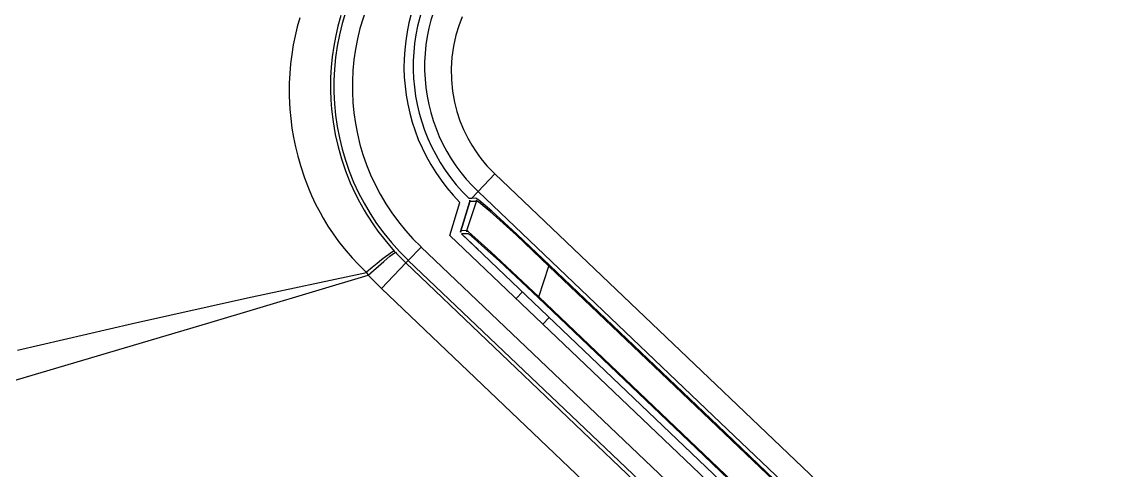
# Model space of a CAD drawing. Header units: millimetres. Extents: x 1145859089 to 1147511753, y -1047484727 to -1047247487.
# Drawn here: x 1146330751.8 to 1146330930.7, y -1047436643.7 to -1047436570.8 of the extents above; entities that cross this region are included whole.
import ezdxf
from ezdxf.xclip import XClip

# ---------------------------------------------------------------- set-up
doc = ezdxf.new("R2010")
doc.units = ezdxf.units.MM
doc.header["$LTSCALE"] = 100
doc.header["$MEASUREMENT"] = 0
doc.header["$XCLIPFRAME"] = 2
doc.linetypes.add('CENTERX2', pattern=[4, 2.5, -0.5, 0.5, -0.5])
doc.layers.get('0').update_dxf_attribs({"linetype": 'CONTINUOUS'})
for name, color, linetype in [('L-지중매입', 3, 'CENTERX2'), ('XREF', 135, 'CONTINUOUS'), ('단지배치도$0$W240910', 135, 'CONTINUOUS')]:
    doc.layers.add(name, color=color, linetype=linetype)

# ---------------------------------------------------------------- blocks, each defined once
blk = doc.blocks.new('단지배치도$0$zw$9902')
at = {"layer": '단지배치도$0$W240910', "linetype": 'ByBlock', "ltscale": 20}
for p, q in [((62123.33, -65200.81), (62122.92, -65202.27)), ((62130.01, -65200.46), (62129.52, -65202.2)), ((62149.74, -65200.64), (62149.18, -65202.12)), ((62122.92, -65202.27), (62122.56, -65203.75)), ((62129.52, -65202.2), (62129.12, -65203.96)), ((62149.18, -65202.12), (62148.73, -65203.64)), ((62122.56, -65203.75), (62122.26, -65205.24)), ((62129.12, -65203.96), (62128.84, -65205.45)), ((62148.73, -65203.64), (62148.33, -65205.43)), ((62122.26, -65205.24), (62122.01, -65206.77)), ((62128.84, -65205.45), (62128.6, -65207.15)), ((62148.33, -65205.43), (62148.07, -65207.25)), ((62121.82, -65208.32), (62121.68, -65209.88)), ((62122.01, -65206.77), (62121.82, -65208.32)), ((62128.6, -65207.15), (62128.43, -65208.85)), ((62148.07, -65207.25), (62147.96, -65209.09)), ((62121.68, -65209.88), (62121.61, -65211.44)), ((62128.43, -65208.85), (62128.33, -65210.56)), ((62147.96, -65209.09), (62147.99, -65210.92)), ((62121.61, -65211.44), (62121.6, -65213.55)), ((62128.33, -65210.56), (62128.31, -65212.62)), ((62147.99, -65210.92), (62148.17, -65212.75)), ((62121.6, -65213.55), (62121.7, -65215.67)), ((62128.31, -65212.62), (62128.37, -65214.17)), ((62148.17, -65212.75), (62148.49, -65214.55)), ((62128.37, -65214.17), (62128.49, -65215.71)), ((62148.49, -65214.55), (62148.88, -65216.07)), ((62121.7, -65215.67), (62121.84, -65217.23)), ((62121.84, -65217.23), (62122.04, -65218.76)), ((62128.49, -65215.71), (62128.73, -65217.75)), ((62148.88, -65216.07), (62149.37, -65217.56)), ((62122.04, -65218.76), (62122.29, -65220.3)), ((62128.73, -65217.75), (62129.09, -65219.79)), ((62149.37, -65217.56), (62149.96, -65219.01)), ((62149.96, -65219.01), (62150.65, -65220.42)), ((62122.29, -65220.3), (62122.6, -65221.81)), ((62129.09, -65219.79), (62129.54, -65221.8)), ((62150.65, -65220.42), (62151.3, -65221.55)), ((62122.6, -65221.81), (62122.98, -65223.34)), ((62129.54, -65221.8), (62130.1, -65223.78)), ((62151.3, -65221.55), (62152, -65222.65)), ((62152, -65222.65), (62152.77, -65223.7)), ((62122.98, -65223.34), (62123.41, -65224.86)), ((62130.1, -65223.78), (62130.76, -65225.73)), ((62152.77, -65223.7), (62153.77, -65224.9)), ((62123.41, -65224.86), (62124.07, -65226.85)), ((62130.76, -65225.73), (62131.53, -65227.66)), ((62152.33, -65229.1), (62155.06, -65226.23)), ((62153.77, -65224.9), (62155.06, -65226.23)), ((62155.06, -65226.23), (62194.51, -65263.84)), ((62124.07, -65226.85), (62124.83, -65228.8)), ((62131.53, -65227.66), (62131.95, -65228.59)), ((62124.83, -65228.8), (62125.24, -65229.76)), ((62125.24, -65229.76), (62125.9, -65231.15)), ((62131.95, -65228.59), (62132.82, -65230.37)), ((62151.28, -65230.2), (62152.33, -65229.1)), ((62152.33, -65229.1), (62191.77, -65266.71)), ((62125.9, -65231.15), (62126.61, -65232.52)), ((62132.82, -65230.37), (62133.78, -65232.1)), ((62147.72, -65236.22), (62149.37, -65230.86)), ((62150.98, -65230.72), (62149.52, -65235.47)), ((62149.52, -65235.47), (62150.98, -65230.72)), ((62150.51, -65235.45), (62152.08, -65230.69)), ((62151.28, -65230.2), (62150.85, -65230.21)), ((62151.41, -65230.71), (62150.98, -65230.72)), ((62151.95, -65230.19), (62151.28, -65230.2)), ((62152.08, -65230.69), (62151.41, -65230.71)), ((62151.99, -65230.19), (62151.95, -65230.19)), ((62152.11, -65230.26), (62151.99, -65230.19)), ((62152.11, -65230.69), (62152.08, -65230.69)), ((62152.42, -65230.49), (62152.11, -65230.26)), ((62152.21, -65230.73), (62152.11, -65230.69)), ((62152.34, -65230.79), (62152.21, -65230.73)), ((62152.71, -65231.05), (62152.34, -65230.79)), ((62153.46, -65231.36), (62152.42, -65230.49)), ((62153.17, -65231.4), (62152.71, -65231.05)), ((62154.33, -65232.38), (62153.17, -65231.4)), ((62154.54, -65232.31), (62153.46, -65231.36)), ((62126.61, -65232.52), (62127.11, -65233.42)), ((62127.11, -65233.42), (62127.9, -65234.73)), ((62133.78, -65232.1), (62134.17, -65232.76)), ((62134.17, -65232.76), (62135.43, -65234.69)), ((62155.33, -65233.26), (62154.33, -65232.38)), ((62158.62, -65236.05), (62154.54, -65232.31)), ((62158.56, -65236.2), (62155.33, -65233.26)), ((62127.9, -65234.73), (62128.74, -65236)), ((62135.43, -65234.69), (62136.03, -65235.54)), ((62128.74, -65236), (62129.61, -65237.21)), ((62136.03, -65235.54), (62137.14, -65236.97)), ((62137.14, -65236.97), (62138.7, -65238.8)), ((62186.03, -65272.74), (62147.72, -65236.22)), ((62150.51, -65235.45), (62149.52, -65235.47)), ((62150.64, -65235.96), (62149.65, -65235.98)), ((62187.06, -65271.65), (62149.65, -65235.98)), ((62149.65, -65235.98), (62152.33, -65238.53)), ((62150.55, -65235.48), (62150.51, -65235.45)), ((62150.73, -65235.61), (62150.55, -65235.48)), ((62150.67, -65235.96), (62150.64, -65235.96)), ((62150.73, -65236), (62150.67, -65235.96)), ((62151.33, -65236.13), (62150.73, -65235.61)), ((62151.18, -65236.32), (62150.73, -65236)), ((62152.25, -65237.22), (62151.18, -65236.32)), ((62154.4, -65238.93), (62151.33, -65236.13)), ((62163.85, -65241.24), (62158.56, -65236.2)), ((62163.98, -65241.11), (62158.62, -65236.05)), ((62129.61, -65237.21), (62130.53, -65238.38)), ((62130.53, -65238.38), (62131.82, -65239.88)), ((62138.7, -65238.8), (62138.86, -65238.97)), ((62140.97, -65240.29), (62143.04, -65238.12)), ((62143.04, -65238.12), (62182.85, -65276.07)), ((62152.96, -65237.85), (62152.25, -65237.22)), ((62155.75, -65240.39), (62152.96, -65237.85)), ((62131.82, -65239.88), (62132.75, -65240.88)), ((62134.47, -65242.69), (62136.97, -65240.48)), ((62136.97, -65240.48), (62137.98, -65239.62)), ((62137.98, -65239.62), (62138.71, -65239.06)), ((62138.71, -65239.06), (62138.83, -65238.99)), ((62138.83, -65238.99), (62138.86, -65238.97)), ((62140.57, -65240.71), (62140.97, -65240.29)), ((62140.97, -65240.29), (62180.78, -65278.24)), ((62162.21, -65246.22), (62154.4, -65238.93)), ((62162.08, -65246.35), (62155.75, -65240.39)), ((62114.84, -65246.4), (62134.17, -65242.24)), ((62132.75, -65240.88), (62134.17, -65242.24)), ((62134.17, -65242.24), (62134.47, -65242.69)), ((62136.61, -65244.87), (62140.57, -65240.71)), ((62140.57, -65240.71), (62180.38, -65278.66)), ((62162.21, -65246.22), (62163.85, -65241.24)), ((62163.98, -65241.11), (62163.85, -65241.24)), ((62191.2, -65267.31), (62163.85, -65241.24)), ((62191.32, -65267.18), (62163.98, -65241.11)), ((62108.34, -65250.49), (62134.47, -65242.69)), ((62136.61, -65244.87), (62176.41, -65282.82)), ((62158.52, -65246.52), (62159.56, -65245.43)), ((62096.09, -65250.59), (62114.84, -65246.4)), ((62162.21, -65246.22), (62162.08, -65246.35)), ((62187.8, -65270.87), (62162.08, -65246.35)), ((62187.93, -65270.74), (62162.21, -65246.22)), ((62074.42, -65260.53), (62108.34, -65250.49)), ((62077.4, -65254.9), (62096.09, -65250.59)), ((62162.87, -65250.66), (62163.9, -65249.57)), ((62233.95, -65301.45), (62194.51, -65263.84)), ((62191.2, -65267.31), (62218.55, -65293.38)), ((62191.32, -65267.18), (62218.67, -65293.26)), ((62231.21, -65304.32), (62191.77, -65266.71)), ((62187.8, -65270.87), (62213.53, -65295.4)), ((62187.93, -65270.74), (62213.65, -65295.27)), ((62186.02, -65272.74), (62224.33, -65309.26)), ((62187.06, -65271.65), (62224.47, -65307.32))]:
    blk.add_line(p, q, dxfattribs=at)
at = {"layer": '단지배치도$0$W240910'}
for centre, radius, start, end in [((56819.18, -60798.97), 5399.43, 202.10162, 356.71209), ((57394.29, -57699.4), 11431.38, 251.62775, 321.418131), ((57394.29, -57699.4), 11931.38, 251.62775, 321.418131)]:
    blk.add_arc(centre, radius, start, end, dxfattribs=at)
at = {"layer": '단지배치도$0$W240910', "linetype": 'ByBlock', "ltscale": 20}
for centre, radius, start, end in [((62167.96, -65211.99), 39.1, 136.3647, 226.3647), ((62167.96, -65211.99), 36.1, 136.3647, 226.3647), ((62171.77, -65208.71), 31.5, 136.3647, 224.6656), ((62171.77, -65208.71), 30, 136.3647, 225.7818), ((62171.71, -65208.78), 28.09, 136.1846, 226.3528), ((62150.5, -65230.57), 0.5, 342.9561, 45.7629), ((62149.99, -65235.62), 0.499, 162.8521, 226.4512), ((62150, -65235.62), 0.5, 162.9297, 226.3647), ((62167.12, -65212.86), 38.47, 222.7339, 226.3647), ((62170.05, -65209.8), 48.46, 222.7564, 226.3645)]:
    blk.add_arc(centre, radius, start, end, dxfattribs=at)
for centre, major_axis, ratio, start_param, end_param in [((62151.6, -65230.55), (-0.012, 0.5), 0.999562, 4.39077, 5.497568), ((62150.99, -65235.6), (-0.012, 0.5), 0.999562, 1.249177, 2.355975), ((62131.34, -65245.55), (-7.39, -6.73), 0.060176, 3.194048, 4.26529)]:
    blk.add_ellipse(centre, major_axis=major_axis, ratio=ratio, start_param=start_param, end_param=end_param, dxfattribs=at)
blk = doc.blocks.new('단지배치도')
blk.add_blockref('단지배치도$0$zw$9902', (141034.19, 142437.16))

msp = doc.modelspace()

# ---------------------------------------------------------------- linework, layer by layer
at = {"layer": 'L-지중매입', "ltscale": 2}
msp.add_arc((1146292364.149594, -1047402174.186541, 0), 45716.750817, 303.4822833292, 333.0437788935, dxfattribs=at)

# ---------------------------------------------------------------- block references
at = {"layer": 'XREF'}
ref = msp.add_blockref('단지배치도', (1146127639.433662, -1047513806.462535), dxfattribs=at)
XClip(ref).set_block_clipping_path([(72982.4064819524, 34919.7593965302), (360382.4067475507, 255319.7593436702)])

doc.saveas('drawing.dxf')
